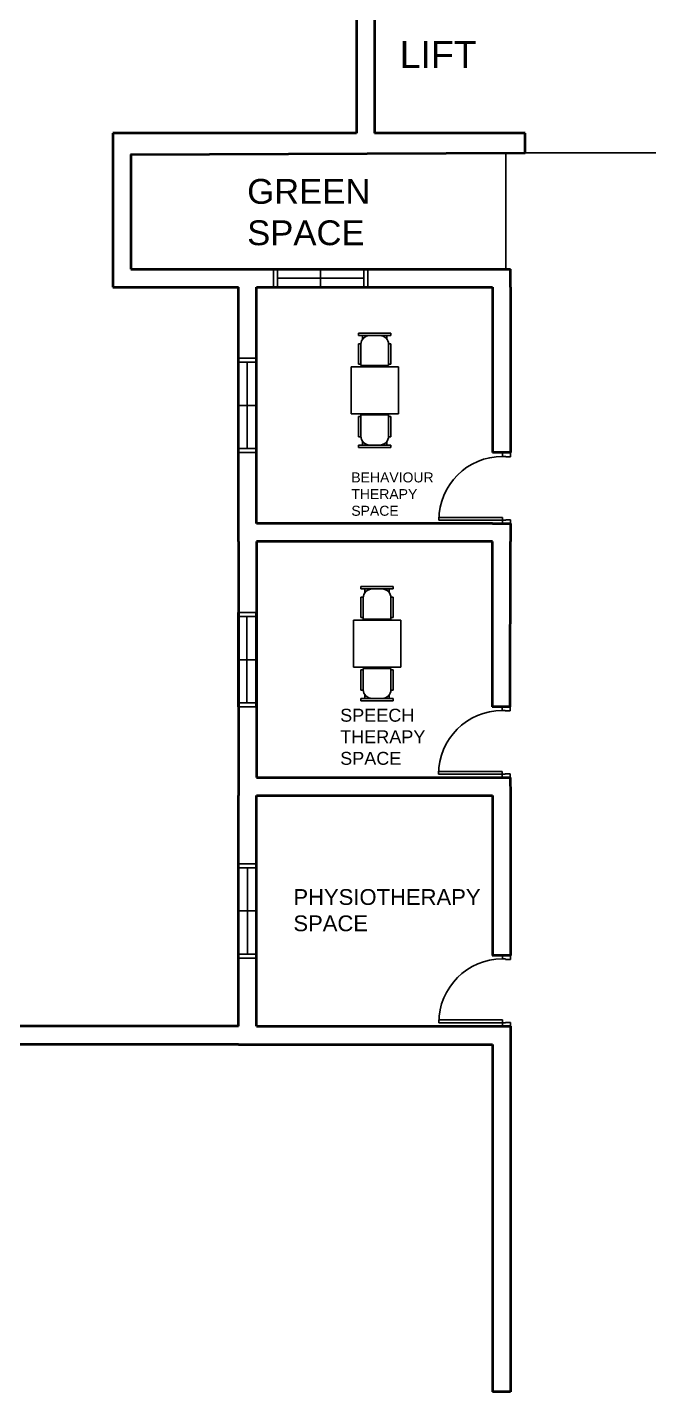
# Model space of a CAD drawing. Header units: inches. Extents: x 24 to 210, y -18 to 73.
# Drawn here: x 49.79 to 57.7, y 21.31 to 38.65 of the extents above; entities that cross this region are included whole.
import ezdxf

# ---------------------------------------------------------------- set-up
doc = ezdxf.new("R2010")
doc.units = ezdxf.units.IN
doc.header["$MEASUREMENT"] = 0
for name, color, linetype in [('door space', 1, 'Continuous'), ('ELEVATION', 4, 'Continuous'), ('FURNITURE', 130, 'Continuous'), ('TEXT', 141, 'Continuous'), ('WINDOW', 10, 'Continuous')]:
    doc.layers.add(name, color=color, linetype=linetype)
doc.layers.add('WALL', color=2, linetype='Continuous', lineweight=40)
doc.styles.get("Standard").update_dxf_attribs({"font": 'arial.ttf'})

# ---------------------------------------------------------------- blocks, each defined once
blk = doc.blocks.new('A$C47EF7D3D')
for p, q in [((568, 800), (1368, 800)), ((568, 0), (568, 800)), ((1368, 800), (1368, 0)), ((0, 675), (40, 675)), ((0, 125), (0, 675)), ((40, 125), (40, 675)), ((103, 607), (40, 607)), ((181, 675), (525, 675)), ((181, 675), (181, 635)), ((190, 635), (550, 635)), ((525, 675), (525, 635)), ((550, 635), (550, 165)), ((1746, 635), (1386, 635)), ((1386, 635), (1386, 165)), ((1755, 675), (1411, 675)), ((1411, 675), (1411, 635)), ((1755, 675), (1755, 635)), ((1834, 607), (1896, 607)), ((1936, 675), (1896, 675)), ((1896, 125), (1896, 675)), ((1936, 125), (1936, 675)), ((40, 125), (0, 125)), ((103, 193), (40, 193)), ((181, 125), (181, 165)), ((181, 125), (525, 125)), ((550, 165), (190, 165)), ((525, 125), (525, 165)), ((1368, 0), (568, 0)), ((1386, 165), (1746, 165)), ((1411, 125), (1411, 165)), ((1755, 125), (1411, 125)), ((1755, 125), (1755, 165)), ((1834, 193), (1896, 193)), ((1896, 125), (1936, 125))]:
    blk.add_line(p, q)
for centre, start, end in [((190, 485), 90, 180), ((1746, 485), 0, 90), ((190, 315), 180, 270), ((1746, 315), 270, 0)]:
    blk.add_arc(centre, 150, start, end)

msp = doc.modelspace()

# ---------------------------------------------------------------- linework, layer by layer
for p, q in [((55.708, 32.35), (52.708, 32.35)), ((55.708, 25.959), (55.708, 25.959)), ((55.938, 21.315), (55.938, 25.729))]:
    msp.add_line(p, q)
at = {"layer": 'Defpoints'}
msp.add_line((55.937, 25.959), (55.938, 25.729), dxfattribs=at)
at = {"layer": 'door space'}
for p, q in [((55.838, 33.246), (55.838, 33.201)), ((55.938, 33.246), (55.838, 33.246)), ((55.878, 33.201), (55.838, 33.201)), ((55.878, 33.201), (55.878, 33.196)), ((55.938, 33.196), (55.878, 33.196)), ((55.938, 33.196), (55.938, 33.246)), ((55.838, 32.426), (55.028, 32.426)), ((55.838, 32.391), (55.838, 32.426)), ((55.028, 32.391), (55.838, 32.391)), ((55.838, 32.391), (55.838, 32.346)), ((55.838, 32.391), (55.878, 32.391)), ((55.838, 32.346), (55.938, 32.346)), ((55.878, 32.396), (55.878, 32.391)), ((55.878, 32.396), (55.938, 32.396)), ((55.938, 32.346), (55.938, 32.396)), ((55.833, 30.017), (55.833, 29.972)), ((55.933, 30.017), (55.833, 30.017)), ((55.933, 29.967), (55.933, 30.017)), ((55.873, 29.972), (55.833, 29.972)), ((55.873, 29.972), (55.873, 29.967)), ((55.933, 29.967), (55.873, 29.967)), ((55.833, 29.197), (55.023, 29.197)), ((55.023, 29.162), (55.833, 29.162)), ((55.833, 29.162), (55.833, 29.197)), ((55.833, 29.162), (55.833, 29.117)), ((55.833, 29.162), (55.873, 29.162)), ((55.873, 29.167), (55.873, 29.162)), ((55.873, 29.167), (55.933, 29.167)), ((55.933, 29.117), (55.933, 29.167)), ((55.833, 29.117), (55.933, 29.117)), ((55.837, 26.859), (55.837, 26.814)), ((55.937, 26.859), (55.837, 26.859)), ((55.877, 26.814), (55.837, 26.814)), ((55.877, 26.814), (55.877, 26.809)), ((55.937, 26.809), (55.877, 26.809)), ((55.937, 26.809), (55.937, 26.859)), ((55.837, 26.039), (55.027, 26.039)), ((55.837, 26.004), (55.837, 26.039)), ((55.027, 26.004), (55.837, 26.004)), ((55.837, 26.004), (55.837, 25.959)), ((55.837, 26.004), (55.877, 26.004)), ((55.837, 25.959), (55.937, 25.959)), ((55.877, 26.009), (55.877, 26.004)), ((55.877, 26.009), (55.937, 26.009)), ((55.937, 25.959), (55.937, 26.009))]:
    msp.add_line(p, q, dxfattribs=at)
for centre in [(55.838, 32.391), (55.833, 29.162), (55.837, 26.004)]:
    msp.add_ellipse(centre, major_axis=(-0.573, -0.573), ratio=1, start_param=3.926991, end_param=5.497787, dxfattribs=at)
at = {"layer": 'ELEVATION'}
for p, q in [((55.879, 35.58), (55.879, 37.06)), ((56.126, 37.06), (64.387, 37.06))]:
    msp.add_line(p, q, dxfattribs=at)
at = {"layer": 'WALL'}
for p, q in [((53.978, 39.31), (53.978, 37.31)), ((54.208, 39.31), (54.208, 37.31)), ((53.978, 37.31), (50.878, 37.31)), ((50.878, 37.31), (50.878, 35.35)), ((56.126, 37.31), (54.208, 37.31)), ((56.126, 37.06), (56.126, 37.31)), ((51.105, 37.04), (56.126, 37.061)), ((51.108, 37.04), (51.108, 35.58)), ((51.108, 35.58), (55.938, 35.58)), ((55.938, 35.35), (55.938, 35.58)), ((50.878, 35.35), (52.478, 35.35)), ((52.478, 32.12), (52.478, 35.35)), ((52.708, 35.35), (55.708, 35.35)), ((52.708, 32.35), (52.708, 35.35)), ((55.708, 35.35), (55.708, 33.25)), ((55.938, 35.35), (55.938, 33.25)), ((55.938, 33.25), (55.708, 33.25)), ((55.708, 32.35), (52.708, 32.35)), ((55.708, 32.35), (55.938, 32.35)), ((55.938, 32.35), (55.938, 32.12)), ((52.478, 32.12), (52.478, 28.89)), ((55.708, 32.12), (52.708, 32.12)), ((52.708, 32.12), (52.708, 29.12)), ((55.708, 30.02), (55.708, 32.12)), ((55.934, 30.02), (55.938, 32.12)), ((55.934, 30.02), (55.704, 30.02)), ((52.708, 29.12), (55.708, 29.12)), ((55.704, 29.12), (55.704, 29.12)), ((55.704, 29.12), (55.934, 29.12)), ((55.934, 29.12), (55.938, 28.89)), ((52.478, 25.959), (52.478, 28.89)), ((52.708, 28.89), (55.708, 28.89)), ((52.708, 25.959), (52.708, 28.89)), ((55.708, 28.89), (55.708, 26.859)), ((55.938, 28.89), (55.937, 26.859)), ((55.937, 26.859), (55.707, 26.859)), ((52.478, 25.959), (49.216, 25.959)), ((52.708, 25.959), (55.938, 25.959)), ((55.938, 25.959), (55.938, 21.315)), ((52.478, 25.729), (46.735, 25.729)), ((52.478, 25.729), (55.708, 25.729)), ((55.708, 25.729), (55.708, 21.315)), ((55.938, 21.315), (55.708, 21.315))]:
    msp.add_line(p, q, dxfattribs=at)
at = {"layer": 'WINDOW'}
for p, q in [((52.923, 35.35), (52.923, 35.58)), ((52.923, 35.58), (54.123, 35.58)), ((52.973, 35.35), (52.973, 35.58)), ((54.123, 35.58), (53.523, 35.58)), ((53.523, 35.58), (53.523, 35.35)), ((54.073, 35.58), (54.073, 35.35)), ((54.123, 35.58), (54.123, 35.35)), ((54.073, 35.465), (52.973, 35.465)), ((54.123, 35.35), (52.923, 35.35)), ((52.474, 33.25), (52.474, 34.45)), ((52.474, 34.45), (52.704, 34.45)), ((52.474, 34.45), (52.474, 33.85)), ((52.474, 34.4), (52.704, 34.4)), ((52.589, 34.4), (52.589, 33.3)), ((52.704, 34.45), (52.704, 33.25)), ((52.474, 33.85), (52.704, 33.85)), ((52.704, 33.3), (52.474, 33.3)), ((52.704, 33.25), (52.474, 33.25)), ((52.471, 30.018), (52.471, 31.218)), ((52.471, 31.218), (52.701, 31.218)), ((52.471, 31.218), (52.471, 30.618)), ((52.701, 31.218), (52.701, 30.018)), ((52.471, 31.168), (52.701, 31.168)), ((52.586, 31.168), (52.586, 30.068)), ((52.471, 30.618), (52.701, 30.618)), ((52.701, 30.068), (52.471, 30.068)), ((52.701, 30.018), (52.471, 30.018)), ((52.478, 26.824), (52.478, 28.024)), ((52.478, 28.024), (52.708, 28.024)), ((52.478, 28.024), (52.478, 27.424)), ((52.478, 27.974), (52.708, 27.974)), ((52.593, 27.974), (52.593, 26.874)), ((52.708, 28.024), (52.708, 26.824)), ((52.478, 27.424), (52.708, 27.424)), ((52.708, 26.874), (52.478, 26.874)), ((52.708, 26.824), (52.478, 26.824))]:
    msp.add_line(p, q, dxfattribs=at)

# ---------------------------------------------------------------- block references
at = {"layer": 'FURNITURE', "xscale": 0.0007496668609228836, "yscale": 0.0007496668609228836, "zscale": 0.0007496668609228836, "rotation": 90}
for p in [(54.512, 33.316), (54.542, 30.095)]:
    msp.add_blockref('A$C47EF7D3D', p, dxfattribs=at)

# ---------------------------------------------------------------- texts
at = {"layer": 'TEXT', "attachment_point": 1}
for s, width, gutter_width, insert, char_height in [('LIFT', 0.16466, 1.706, (54.529, 38.479), 0.3412), ('GREEN SPACE', 0.07523, 1.577, (52.589, 36.727), 0.31544), ('BEHAVIOUR THERAPY SPACE', 0.06498, 0.636, (53.914, 32.998), 0.12722), ('SPEECH THERAPY SPACE', 0.27426, 0.822, (53.772, 29.994), 0.16431), ('PHYSIOTHERAPY SPACE', 0.06005, 1.002, (53.177, 27.702), 0.20049)]:
    msp.add_mtext_dynamic_manual_height_columns(s, width=width, gutter_width=gutter_width, heights=[0], dxfattribs=dict(at, insert=insert, char_height=char_height))

doc.saveas('drawing.dxf')
